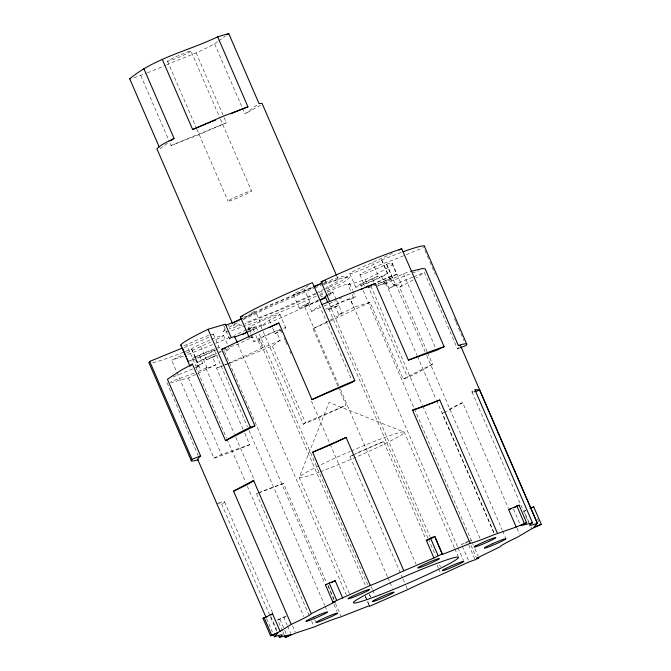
<?xml version="1.0" encoding="UTF-8"?>
<svg xmlns="http://www.w3.org/2000/svg" width="671" height="671" viewBox="0 0 671 671"><rect width="100%" height="100%" fill="white"/><g stroke="black" fill="none" stroke-linecap="round" stroke-linejoin="round"><path stroke-width="0.5" stroke-dasharray="3.35 2.52" d="M316.167 296.154L287.49 309.105L255.785 322.122L232.351 330.409L225.842 332.019L223.477 331.759L224.491 329.243L226.379 327.18M185.59 351.436A71.654 4.747 -23.4 0 0 191.638 349.037L192.107 348.584A17.379 1.149 -23.4 0 1 210.686 339.669M223.477 331.759L225.414 329.629M191.73 348.995L197.559 362.457L197.937 362.046A17.379 1.149 -23.4 0 1 216.515 353.131M234.942 323.665L233.332 325.427L235.295 325.653L240.713 324.311M257.563 330.174L256.322 327.297L255.986 327.658A11.835 0.788 -23.4 0 1 248.404 331.541M336.85 276.209L338.511 280.042L336.892 281.812L325.41 288.429M327.012 290.895C334.745 286.643 343.594 283.556 349.876 277.215L347.352 276.226C341.497 282.206 333.202 285.108 325.963 289.117M427.981 538.075L328.681 308.601L329.016 308.241A11.835 0.788 -23.4 0 1 342.227 301.933L347.133 300.038A11.835 0.788 -23.4 0 1 350.421 299.224L457.614 546.932M401.115 252.472A71.654 4.747 -23.4 0 0 381.715 259.929L381.245 260.382A17.379 1.149 -23.4 0 1 361.854 269.641A17.379 1.149 -23.4 0 1 350.321 273.08A17.379 1.149 -23.4 0 1 369.713 263.829L388.61 255.039M328.681 308.601L329.092 308.652A11.835 0.788 -23.4 0 0 334.242 306.949L335.223 306.555L338.629 314.422L340.281 313.768A11.835 0.788 -23.4 0 0 353.491 307.461L350.421 299.224M381.614 259.979L387.444 273.441L387.066 273.852A17.379 1.149 -23.4 0 1 367.674 283.103A17.379 1.149 -23.4 0 1 356.142 286.542A17.379 1.149 -23.4 0 1 375.534 277.291L378.478 276.116L372.657 262.655M459.417 348.182L457.521 348.954L424.382 272.367L416.423 277.844M457.521 348.954L459.325 346.982M166.525 64.961C183.636 57.228 202.223 51.885 217.983 41.501M218.813 40.889L225.422 35.999M159.983 148.769L168.253 142.655M242.457 108.148L244.949 113.894L258.176 104.106M254.343 331.96L252.229 327.171A71.654 4.747 -23.4 0 1 234.229 335.332M312.862 287.423A17.379 1.149 -23.4 0 1 294.527 294.561A17.379 1.149 -23.4 0 1 301.187 290.149L308.266 285.712M338.234 387.033L346.11 405.225L340.113 408.043A71.654 4.747 -23.4 0 1 303.292 424.265L260.91 326.341L269.247 320.176L272.166 318.826A17.379 1.149 -23.4 0 0 277.719 314.716A17.379 1.149 -23.4 0 0 255.852 323.69A17.379 1.149 -23.4 0 0 250.3 327.8L252.254 327.154M227.511 363.556A71.654 4.747 -23.4 0 0 261.464 348.501L263.2 347.217L259.794 339.35L256.121 341.262A17.379 1.149 -23.4 0 1 259.56 338.184A17.379 1.149 -23.4 0 1 280.201 329.302M338.788 385.557L304.298 305.867A11.835 0.788 -23.4 0 1 307.385 303.929L309.927 302.26L304.097 288.798M272.577 327.867L275.076 333.638L277.618 331.969A11.835 0.788 -23.4 0 0 280.369 330.4M308.215 303.518L311.621 311.394L319.505 305.557L351.822 380.231M229.759 363.204L272.3 346.077L280.184 340.247L276.788 332.38M303.292 424.265L305.448 422.663L346.11 405.225M427.117 351.663L399.614 287.347A71.654 4.747 -23.4 0 0 395.865 285.494L386.639 264.164L384.038 265.431A17.379 1.149 -23.4 0 1 362.172 274.414A17.379 1.149 -23.4 0 1 367.725 270.296A17.379 1.149 -23.4 0 1 389.591 261.321L405.318 255.072M427.536 352.619L432.501 364.11L430.421 365.51A71.654 4.747 -23.4 0 1 407.691 377.597L403.204 378.939L370.065 302.353L353.701 307.234M260.465 105.204L244.949 113.894M227.855 326.249L229.339 325.318M229.205 327.255L239.614 321.468M231.168 337.597L229.985 338.335A17.379 1.149 -23.4 0 0 231.738 338.528M197.559 362.457L203.909 359.371A11.835 0.788 -23.4 0 1 210.442 356.15L216.07 353.726M203.514 359.614L206.92 367.482L206.265 367.893A11.835 0.788 -23.4 0 0 214.124 365.552L215.886 364.806L212.481 356.938L213.537 356.494A11.835 0.788 -23.4 0 0 216.347 355.253M350.505 290.61L348.014 284.84L349.188 284.101A17.379 1.149 -23.4 0 0 343.275 285.334A17.379 1.149 -23.4 0 0 325.569 292.883M387.444 273.441L381.086 276.536A11.835 0.788 -23.4 0 1 374.552 279.748L368.933 282.181A11.835 0.788 -23.4 0 1 361.073 284.521L363.825 282.952A11.835 0.788 -23.4 0 1 371.466 279.404L378.478 276.116M350.296 299.358L355.009 297.563A17.379 1.149 -23.4 0 0 345.464 300.205A17.379 1.149 -23.4 0 0 325.636 309.297M381.48 276.284L384.886 284.152L385.548 283.741A11.835 0.788 -23.4 0 0 377.689 286.081M413.11 279.924L399.362 287.524M528.941 522.332L524.16 511.294L525.796 510.262M216.792 503.552L221.648 504.097L223.066 503.25A33.995 2.256 -23.4 0 0 217.84 503.2M243.682 318.515L271.646 304.902L311.621 288.06M432.501 364.11L403.204 378.939M444.127 412.59L462.696 402.642L508.333 508.081M282.466 631.008L277.693 619.962L285.351 616.506M243.498 317.526L269.247 305.263L313.139 286.718M243.053 319.698L269.524 307.083L313.684 288.404M315.404 293.437L272.963 312.317L246.19 322.499M316.276 293.009L323.59 289.411M319.069 292.506L322.558 290.795M319.874 294.41L323.447 292.648M311.621 311.394L313.013 310.707A11.835 0.788 -23.4 0 1 321.25 307.066M386.53 264.206L392.35 277.668L389.859 278.901A17.379 1.149 -23.4 0 1 377.781 284.236M280.184 340.247L278.792 340.935A11.835 0.788 -23.4 0 1 263.896 347.05L263.2 347.217M370.065 302.353L328.79 321.644M469.046 540.818L461.514 544.407L467.578 542.26M389.549 254.586L392.359 253.244M244.747 433.206L249.713 444.688L243.33 447.272A71.654 4.747 -23.4 0 1 213.982 458.125L171.608 360.201L182.864 354.833M186.622 353.038L203.64 345.146A17.379 1.149 -23.4 0 0 211.893 341.581M200.696 346.32L206.525 359.782L212.481 356.938M198.247 371.415A71.654 4.747 -23.4 0 0 200.864 370.375L206.92 367.482M377.765 285.955L403.439 273.693L408.916 271.889M170.317 382.864L188.366 377.941L215.886 364.806M384.886 284.152L390.941 281.266A71.654 4.747 -23.4 0 1 410.342 273.802M213.982 458.125L221.514 454.527L249.713 444.688M468.526 541.816L471.352 540.465M337.823 386.077L312.963 328.639L313.684 328.295A71.654 4.747 -23.4 0 0 342.235 313.349L336.616 300.365M196.091 52.816L226.362 122.759L196.544 135.718L172.791 144.894L171.038 145.473L169.797 142.596M316.402 293.797L286.718 307.226L244.881 323.967M309.927 302.26L307.016 303.611A17.379 1.149 -23.4 0 0 300.348 308.023A17.379 1.149 -23.4 0 0 318.691 300.885M214.426 348.878A17.379 1.149 -23.4 0 0 195.144 357.006L192.652 358.23L200.344 355.018A11.835 0.788 -23.4 0 1 208.606 351.537L212.64 350.111A11.835 0.788 -23.4 0 1 208.849 352.912L203.439 355.362A11.835 0.788 -23.4 0 1 195.714 358.448L189.289 361.032M199.371 355.471L202.776 363.338L201.141 364.093A11.835 0.788 -23.4 0 0 197.358 366.894L198.457 366.534L195.051 358.666M377.781 282.231L381.564 280.537A11.835 0.788 -23.4 0 1 389.289 277.45L396.67 274.481L390.841 261.011M392.35 277.668L384.659 280.881A11.835 0.788 -23.4 0 1 376.397 284.361M275.076 333.638L277.987 332.288A17.379 1.149 -23.4 0 0 281.258 330.677M385.632 280.428L389.037 288.295L390.665 287.54A11.835 0.788 -23.4 0 0 394.456 284.739L393.357 285.1L389.952 277.232M462.696 402.642L459.627 404.051A33.995 2.256 -23.4 0 0 447.54 410.09M277.693 619.962L286.274 616.423M312.963 328.639L327.859 322.055M402.65 578.159L349.977 456.423L383.627 441.552L425.934 539.325M524.16 511.294L526.039 510.48M336.272 299.727L332.942 292.036L329.796 293.361A17.379 1.149 -23.4 0 1 327.809 294.158M247.809 329.738L249.377 329.075A17.379 1.149 -23.4 0 1 261.396 325.175L255.576 311.638M134.024 77.761L146.496 73.181M147.452 72.787L165.569 65.347M171.038 145.473L226.362 122.759M183.988 345.431A71.654 4.747 -23.4 0 0 186.714 344.81L189.314 343.535A17.379 1.149 -23.4 0 1 208.606 335.416M406.282 254.678L423.644 247.549M202.776 363.338L195.949 366.14L186.714 344.81M393.357 285.1L412.749 277.14M413.713 276.746L424.382 272.367M173.244 376.884L194.582 368.127M195.546 367.725L198.457 366.534M389.037 288.295L395.865 285.494M243.087 429.373L216.574 368.102L217.337 367.792A71.654 4.747 -23.4 0 0 221.925 365.896M314.649 288.018L321.342 285.452M247.121 330.14L250.761 328.949A11.835 0.788 -23.4 0 1 255.911 327.247L256.322 327.297M206.525 359.782L209.469 358.608A17.379 1.149 -23.4 0 0 217.723 355.043M383.627 441.552L380.574 442.751A34.045 2.256 -23.4 0 0 354.934 454.007M324.202 282.525C331.776 280.201 339.341 275.982 347.352 276.226M322.29 285.1C331.331 282.323 340.306 277.14 349.876 277.215M216.574 368.102L224.106 365.301M225.053 364.949L228.819 363.548M309.188 615.466L256.507 493.722L283.632 483.64L326.358 582.378M323.38 283.724L336.54 279.824L338.511 280.042M326.92 295.282L328.882 294.636A17.379 1.149 -23.4 0 1 329.084 295.802M242.105 324.965L229.172 328.916M348.014 284.84L365.309 279.681A71.654 4.747 -23.4 0 0 388.048 267.586L390.379 266.018A71.654 4.747 -23.4 0 0 386.639 264.164M335.223 306.555L338.771 305.498L335.626 306.823A17.379 1.149 -23.4 0 1 326.601 310.22M230.413 346.706L238.322 344.181A11.835 0.788 -23.4 0 1 251.533 337.874L253.185 337.211L249.578 338.293A71.654 4.747 -23.4 0 1 252.615 336.439M338.629 314.422L342.235 313.349M167.02 382.696L198.138 455.559M396.67 274.481L395.42 274.783A17.379 1.149 -23.4 0 0 375.802 282.709M280.293 329.989L279.178 330.266A11.835 0.788 -23.4 0 0 264.282 336.381L260.348 338.385A11.835 0.788 -23.4 0 0 259.375 339.459L259.794 339.35M283.632 483.64L282.566 483.858A33.995 2.256 -23.4 0 0 260.105 492.212M304.298 305.867L305.825 305.64A11.835 0.788 -23.4 0 0 318.121 300.734M424.894 250.426L429.465 260.985M429.876 261.95L435.278 274.431M454.393 318.591L455.634 321.468M456.054 322.424L458.125 327.23M458.545 328.186L463.946 340.667M537.412 518.675L539.409 523.279M530.929 526.936L531.726 528.773M471.981 392.007L528.396 522.373M513.508 509.13L519.882 523.858M517.039 528.211L519.53 533.965M403.439 273.693L435.756 348.366M392.334 263.418L401.77 285.25M395.982 284.512L425.045 351.671M426.706 355.504L502.26 530.115M502.68 531.08L505.582 537.79M381.715 259.929L390.941 281.266M493.873 532.355L442.441 413.495A33.995 2.256 -23.4 0 1 443.984 412.204M385.884 283.372L417.018 355.328M417.437 356.293L436.116 399.463M436.536 400.419L493.822 532.824M372.522 278.96L374.032 282.457M370.837 286.022L422.361 405.074M422.772 406.03L480.109 538.528M365.309 279.681L407.691 377.597M359.924 274.749L364.923 286.291M360.738 284.89L361.568 286.811M363.229 290.644L413.923 407.783M414.334 408.74L473.332 545.078M474.934 548.752L478.121 556.108M471.034 545.414L476.217 557.383M468.777 545.028L474.749 558.826M349.826 273.617L355.655 287.079M349.675 283.565L352.594 290.3M353.005 291.264L355.504 297.035M462.311 546.253L468.283 560.059M352.174 294.46L353.835 298.301M458.025 547.897L463.426 560.377M454.384 547.813L404.336 432.174L329.05 402.407L299.157 477.559L349.616 594.154M454.795 548.769L458.1 556.41M325.292 280.83L331.122 294.292M328.949 303.208L429.91 536.515M214.678 43.95L242.038 107.184M428.4 539.031L435.462 555.353M439.614 564.957L440.444 566.878M437.131 565.208L438.381 568.085M438.792 569.042L440.864 573.839M340.449 389.398L416.062 564.143M190.975 51.122A12.791 0.847 -23.4 0 1 173.487 59.467A12.791 0.847 -23.4 0 1 173.219 57.983A12.791 0.847 -23.4 0 1 190.975 51.122L219.996 118.188M220.407 119.144L251.508 191.009A12.791 0.847 -23.4 0 1 234.02 199.354A12.791 0.847 -23.4 0 1 233.76 197.861A12.791 0.847 -23.4 0 1 251.508 191.009M293.386 294.594L299.216 308.064M403.07 579.123L405.561 584.869M405.972 585.833L407.632 589.666M279.958 314.372L285.787 327.834M167.482 61.254L196.502 128.329M196.922 129.285L228.014 201.141M280.704 330.031L281.946 332.908M284.026 337.714L285.276 340.591M285.687 341.556L287.767 346.353M289.847 351.151L291.088 354.036M311.445 401.082L329.729 443.321M330.14 444.286L387.477 576.783M387.897 577.739L389.557 581.581M389.977 582.545L392.468 588.299M269.247 320.176L272.166 326.911M272.3 346.077L305.448 422.663M371.164 586.529L372.363 589.289M372.757 590.203L375.148 595.731M259.232 334.015L367.666 584.609M369.411 594.414L370.61 597.173M258.964 339.409L365.745 586.16M369.486 594.8L370.317 596.72M255.844 335.517L261.464 348.501M140.776 75.529L169.386 141.64M249.78 329.344L252.422 335.466M365.46 596.452L369.042 604.739M365.167 596.158L367.154 600.755M367.557 601.677L368.748 604.437M248.052 328.144L250.551 333.906M250.971 334.871L253.881 341.606M237.903 344.357L346.345 594.942M223.669 325.401L229.499 338.872M223.518 335.357L227.679 344.969M228.098 345.934L229.348 348.819M328.069 585.255L334.443 599.983M328.018 586.211L333.822 599.631M335.483 603.464L340.876 615.928M224.676 351.973L324.806 583.359M333.948 604.487L336.859 611.206M213.42 334.225L219.249 347.687M214.166 349.876L247.406 426.689M249.067 430.53L324.68 605.267M325.1 606.232L327.171 611.029M205.93 368.262L234.162 433.5M235.823 437.341L253.68 478.591M314.707 619.627L315.538 621.547M311.68 621.212L314.162 626.966M191.638 349.037L200.864 370.375M195.831 367.129L226.555 438.121M226.974 439.086L245.653 482.256M247.314 486.098L303.778 616.574M188.366 377.941L221.514 454.527M292.472 625.724L295.257 632.166M283.607 616.943L287.188 625.221M287.591 626.144L290.778 633.508M279.933 619.299L284.311 629.423M284.705 630.337L287.096 635.865M282.868 631.931L284.462 635.613M224.609 501.958L272.728 613.16M270.799 616.381L277.173 631.101M221.648 504.097L276.813 631.587M266.572 618.578L272.376 631.998M333.001 292.011A71.654 4.747 -23.4 0 1 327.784 295.114M319.153 299.719A71.654 4.747 -23.4 0 1 304.449 306.966L297.739 310.119A71.654 4.747 -23.4 0 1 260.91 326.341M349.977 456.423A34.045 2.256 -23.4 0 1 354.053 454.426M256.507 493.722A33.995 2.256 -23.4 0 1 259.207 492.581M376.775 284.647A17.379 1.149 -23.4 0 1 367.993 287.876M261.396 325.175A17.379 1.149 -23.4 0 1 248.153 332.061M283.548 328.178A17.379 1.149 -23.4 0 1 283.749 329.344M217.01 348.023A17.379 1.149 -23.4 0 1 218.754 348.224M217.211 349.188A17.379 1.149 -23.4 0 1 189.583 361.115M211.18 334.561A17.379 1.149 -23.4 0 1 211.39 335.726M208.899 337.06A17.379 1.149 -23.4 0 1 183.762 347.645M224.525 350.01A17.379 1.149 -23.4 0 1 224.819 351.663M219.308 351.99A17.379 1.149 -23.4 0 1 221.195 351.252M223.854 350.967A11.835 0.788 -23.4 0 1 223.929 351.378M218.704 352.669A11.835 0.788 -23.4 0 1 220.977 351.822M251.709 312.501A17.379 1.149 -23.4 0 1 243.95 317.861M183.795 352.141A71.654 4.747 -23.4 0 1 157.786 361.367L154.38 362.306A71.654 4.747 -23.4 0 1 151.763 362.877M193.986 373.101A71.654 4.747 -23.4 0 1 171.172 381.405M211.499 339.333A17.379 1.149 -23.4 0 1 223.359 335.265A17.379 1.149 -23.4 0 1 215.726 339.803M322.592 296.146A17.379 1.149 -23.4 0 1 320.772 296.758M319.807 295.827A17.379 1.149 -23.4 0 1 324.697 293.302M229.557 337.387A71.654 4.747 -23.4 0 1 215.475 343.409M212.699 344.567A71.654 4.747 -23.4 0 1 208.111 346.462L200.956 349.356A71.654 4.747 -23.4 0 1 187.687 354.514M183.384 356.116A71.654 4.747 -23.4 0 1 171.608 360.201M226.572 363.959A71.654 4.747 -23.4 0 1 224.71 364.739M323.883 306.018A11.835 0.788 -23.4 0 1 327.918 304.592L330.35 303.133A71.654 4.747 -23.4 0 1 336.473 300.306M473.734 391.881A33.995 2.256 -23.4 0 1 473.776 390.178M412.229 273.122A71.654 4.747 -23.4 0 1 418.788 270.841M339.157 299.081A71.654 4.747 -23.4 0 1 341.883 297.849M351.067 451.021A57.287 3.8 -23.4 0 1 401.77 434.607A57.287 3.8 -23.4 0 1 320.277 471.721M319.354 472.065A57.287 3.8 -23.4 0 1 301.765 475.093A57.287 3.8 -23.4 0 1 350.161 451.415"/><path stroke-width="1.01" d="M291.214 624.391A33.995 2.256 -23.4 0 0 311.327 613.856L253.663 480.612A33.995 2.256 -23.4 0 1 233.558 491.147L291.214 624.391L280.126 631.344L270.572 635.806L263.007 618.318L272.56 613.864L280.126 631.344M237.358 342.655L234.582 336.674A11.835 0.788 -23.4 0 0 237.87 335.861L242.776 333.965A11.835 0.788 -23.4 0 0 247.482 331.952M249.176 337.362L240.352 316.955A71.654 4.747 -23.4 0 1 268.895 302.009L275.605 298.847A71.654 4.747 -23.4 0 1 312.434 282.625L354.808 380.549L352.652 382.143L311.99 399.589L278.851 323.003L260.231 331.222L221.749 349.289L254.888 425.875L225.59 440.704L192.451 364.118L181.195 370.149L167.431 379.266L200.57 455.861L197.576 459.14L265.741 616.666M273.625 634.875L274.456 636.796L277.97 632.946L270.572 635.806M410.66 271.453L422.462 268.534L425.154 268.836L458.301 345.422L460.524 345.674L537.404 523.33L533.881 527.18L541.279 524.319L533.713 506.831L530.015 508.266M159.161 146.857L129.721 78.826C155.06 57.748 188.517 50.87 217.681 36.846L228.736 33.55L258.998 103.493L262.084 103.435L336.431 275.244M227.083 34.775L228.736 33.55M170.736 140.818L174.041 138.369L143.779 68.425M329.545 301.279L321.115 281.795A71.654 4.747 -23.4 0 1 365.242 262.512L372.397 259.618A71.654 4.747 -23.4 0 1 401.744 248.765L444.118 346.689L436.586 350.287L408.379 360.117L375.24 283.531L322.139 304.449M327.859 302.663L325.209 296.548L326.92 295.282M532.631 507.637L533.713 506.831M541.279 524.319L531.726 528.773L517.282 537.286A33.995 2.256 -23.4 0 0 500.096 546.739L476.611 558.306L478.918 557.953L475.152 559.748L469.079 561.895L438.238 575.986A34.045 2.256 -23.4 0 0 407.632 589.666L369.545 606.282L369.436 605.661L340.222 617.102A33.995 2.256 -23.4 0 0 314.162 626.966L295.651 633.088L285.259 637.45L284.462 635.613M192.451 364.118L192.2 364.286A71.654 4.747 -23.4 0 0 190.698 365.51M225.59 440.704L227.679 439.304A71.654 4.747 -23.4 0 1 250.409 427.209L254.888 425.875M270.925 614.888L272.56 613.864M278.473 635.42L279.304 637.341L280.73 636.494A33.995 2.256 -23.4 0 0 274.456 636.796M342.772 598.222L335.206 580.742L325.368 584.684L332.942 602.172L370.249 585.473A33.995 2.256 -23.4 0 0 401.35 571.868L433.919 557.953L426.353 540.465L430.497 538.1L434.741 536.355L442.415 554.464L470.186 543.376A34.045 2.256 -23.4 0 0 494.049 534.695L516.2 527.037L526.601 522.675L519.027 505.188L508.635 509.549L516.2 527.037M433.919 557.953L442.306 553.843M233.189 322.986L241.921 318.306M233.558 491.147L253.814 480.293M311.47 613.537L335.24 601.82L332.942 602.172M513.961 507.779L519.027 505.188M285.259 637.45L291.172 634.422L279.304 637.341M526.601 522.675L520.679 525.695L532.48 522.776A33.995 2.256 -23.4 0 0 535.139 524.076L537.404 523.33M403.757 570.66L346.102 437.425L343.695 438.633A33.995 2.256 -23.4 0 1 312.594 452.229L370.249 585.473M174.041 138.369C168.262 141.64 161.56 143.955 156.905 148.828L232.501 323.514M320.721 299.518L324.655 297.513A11.835 0.788 -23.4 0 0 325.703 296.85M398.926 250.107L401.744 248.765M278.851 323.003L278.13 323.338A71.654 4.747 -23.4 0 0 271.856 326.366M311.99 399.589L317.979 396.771A71.654 4.747 -23.4 0 1 354.808 380.549M162.365 59.56L192.627 129.503L222.445 116.544L247.943 106.79L217.681 36.846M331.147 582.621L335.206 580.742M312.594 452.229L346.102 437.425M497.429 533.252L439.773 400.008L436.393 401.451A34.045 2.256 -23.4 0 1 412.531 410.14L470.186 543.376M242.768 315.949L240.352 316.955M426.353 540.465L433.206 537.63M192.627 129.503L205.98 124.018M207.893 123.238L210.753 122.063M212.657 121.275L215.517 120.101M230.782 113.835L247.943 106.79M191.394 460.818L149.021 362.894A71.654 4.747 -23.4 0 1 149.7 361.426L182.504 347.955L186.253 356.611M460.356 347.788L466.018 345.464A71.654 4.747 -23.4 0 0 461.338 344.584L458.301 345.422M149.7 361.426L192.074 459.341L200.57 455.861M375.24 283.531L374.477 283.841A71.654 4.747 -23.4 0 0 365.234 287.683M408.379 360.117L414.77 357.534A71.654 4.747 -23.4 0 1 444.118 346.689M314.07 286.341L321.451 283.548M263.007 618.318L267.628 616.532M412.531 410.14L439.773 400.008M537.337 523.321L479.673 390.077L477.484 390.832A33.995 2.256 -23.4 0 1 474.489 391.705M321.09 281.82L323.053 281.174M508.635 509.549L511.369 508.643M181.019 345.548A71.654 4.747 -23.4 0 1 182.965 342.956L185.305 341.388A71.654 4.747 -23.4 0 1 208.035 329.293L225.339 324.127L231.168 337.597L234.707 336.54M221.749 349.289L225.599 348.14M198.281 459.803L196.754 460.222A71.654 4.747 -23.4 0 1 192.074 459.341M129.721 78.826L130.535 78.624M325.209 296.548L325.628 296.439M325.368 584.684L326.911 584.449M479.673 390.077L474.825 389.532L532.48 522.776M424.324 246.072L466.697 343.997M516.787 505.859L524.361 523.338M442.415 554.464L434.741 536.355M430.497 538.1L438.062 555.588M329.142 582.889L336.708 600.369M208.035 329.293L250.409 427.209M187.083 358.54L188.333 361.426M180.809 345.053L190.044 366.383M264.089 617.521L271.654 635.001M325.041 297.916A17.379 1.149 -23.4 0 1 320.293 300.163M322.533 282.743A17.379 1.149 -23.4 0 1 313.667 287.062M324.697 280.763A17.379 1.149 -23.4 0 1 325.292 280.83M242.323 318.591A17.379 1.149 -23.4 0 1 225.917 325.066M402.994 251.793A71.654 4.747 -23.4 0 1 415.559 247.607L418.964 246.668A71.654 4.747 -23.4 0 1 424.416 246.626M245.661 333.151A17.379 1.149 -23.4 0 1 242.332 334.561M360.545 289.671A71.654 4.747 -23.4 0 1 363.363 288.471M269.314 327.616A71.654 4.747 -23.4 0 1 271 326.785M348.341 598.423L348.006 598.784A11.835 0.788 -23.4 0 0 351.294 597.97L356.2 596.074A11.835 0.788 -23.4 0 0 369.411 589.767L369.335 589.364A11.835 0.788 -23.4 0 0 364.194 591.067L361.552 592.116A11.835 0.788 -23.4 0 0 348.341 598.423M442.441 570.35L442.516 570.761A11.835 0.788 -23.4 0 0 447.666 569.058L450.3 568.01A11.835 0.788 -23.4 0 0 463.51 561.702L463.846 561.333A11.835 0.788 -23.4 0 0 460.566 562.147L455.651 564.043A11.835 0.788 -23.4 0 0 442.441 570.35M317.341 621.48L316.284 622.134A11.835 0.788 -23.4 0 0 324.143 619.794L326.962 618.612A11.835 0.788 -23.4 0 0 334.603 615.055L337.354 613.487A11.835 0.788 -23.4 0 0 329.495 615.835L323.875 618.259A11.835 0.788 -23.4 0 0 317.341 621.48M475.546 545.976L474.498 546.63A11.835 0.788 -23.4 0 0 482.357 544.29L487.985 541.858A11.835 0.788 -23.4 0 0 494.519 538.645L495.567 537.983A11.835 0.788 -23.4 0 0 487.708 540.331L484.89 541.514A11.835 0.788 -23.4 0 0 477.249 545.062L475.546 545.976M438.079 559.622L434.154 561.635A11.835 0.788 -23.4 0 1 419.249 567.75L417.723 567.976A11.835 0.788 -23.4 0 1 420.809 566.047L423.04 564.948A11.835 0.788 -23.4 0 1 437.937 558.834L439.052 558.557A11.835 0.788 -23.4 0 1 438.079 559.622M375.475 599.589L373.781 600.495A11.835 0.788 -23.4 0 0 372.799 601.568L373.915 601.291A11.835 0.788 -23.4 0 0 388.819 595.177L391.042 594.078A11.835 0.788 -23.4 0 0 394.129 592.141L392.602 592.376A11.835 0.788 -23.4 0 0 377.706 598.49L375.475 599.589M313.776 617.127L311.168 618.335A11.835 0.788 -23.4 0 0 307.377 621.136L309.138 620.558A11.835 0.788 -23.4 0 0 316.863 617.471L322.281 615.022A11.835 0.788 -23.4 0 0 326.064 612.22L322.03 613.646A11.835 0.788 -23.4 0 0 313.776 617.127M492.187 543.887L489.578 545.095A11.835 0.788 -23.4 0 0 485.787 547.897L489.822 546.471A11.835 0.788 -23.4 0 0 498.083 542.998L500.692 541.782A11.835 0.788 -23.4 0 0 504.475 538.981L502.722 539.568A11.835 0.788 -23.4 0 0 494.988 542.646L492.187 543.887M380.222 594.732A57.287 3.8 -23.4 0 0 458.519 557.366A57.287 3.8 -23.4 0 0 379.04 588.081A57.287 3.8 -23.4 0 0 380.222 594.732"/></g></svg>
